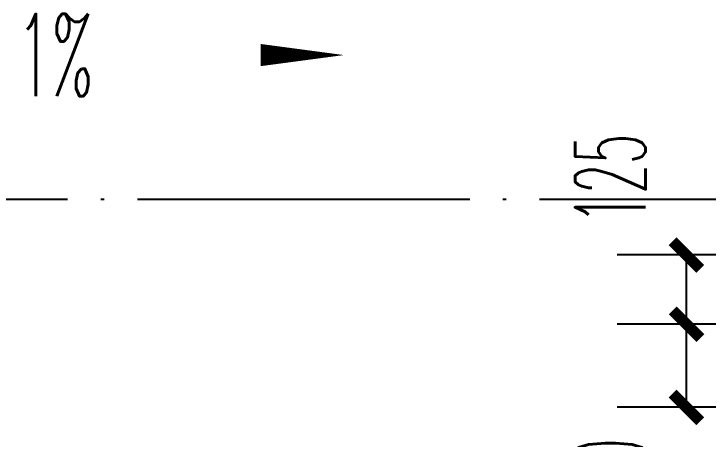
# Model space of a CAD drawing. Extents: x 27938 to 1507990, y 110129 to 923079.
# Drawn here: x 1208373 to 1209626, y 580992 to 581759 of the extents above; entities that cross this region are included whole.
import ezdxf

# ---------------------------------------------------------------- set-up
doc = ezdxf.new("R2010")
doc.units = 0
doc.header["$LTSCALE"] = 1000
doc.header["$MEASUREMENT"] = 0
doc.linetypes.add('DOTE', pattern=[2.42, 2, -0.2, 0.02, -0.2])
for name, color, linetype in [('----建筑底图', 8, 'Continuous'), ('DIM_SYMB', 3, 'Continuous'), ('DOTE', 1, 'Continuous')]:
    doc.layers.add(name, color=color, linetype=linetype)
doc.layers.add('平面-排水沟', color=86, linetype='Continuous', lineweight=15)
doc.styles.add('_TCH_DIM', font='SIMPLEX.shx', dxfattribs={"width": 0.7, "bigfont": 'GBCBIG.shx'})
doc.styles.add('_TCH_DIM_T3', font='SIMPLEX.shx', dxfattribs={"width": 0.494118, "bigfont": 'GBCBIG.shx'})
doc.dimstyles.new('_TWT_ARCH&&50', dxfattribs={"dimtxt": 127.5, "dimasz": 50, "dimexe": 125, "dimexo": 150, "dimgap": 61.25, "dimtad": 1, "dimdec": 0, "dimzin": 0, "dimdsep": 46, "dimtxsty": '_TCH_DIM_T3', "dimblk": 'ARCHTICK', "dimcen": 0.09, "dimclrt": 7, "dimazin": 2, "dimtfac": 1, "dimtdec": 0, "dimtix": 1, "dimtmove": 2, "dimatfit": 3, "dimfxl": 1, "dimtolj": 1, "dimtzin": 0, "dimarcsym": 0})

# ---------------------------------------------------------------- blocks, each defined once
blk = doc.blocks.new('A$C149A4CC3')
at = {"layer": 'DOTE', "color": 169, "linetype": 'DOTE', "ltscale": 0.3}
blk.add_line((25039.9, -25110.1), (-25818.8, -25110.1), dxfattribs=at)
at = {"layer": '平面-排水沟', "color": 8}
blk.add_lwpolyline([(-17716.8, -24849.2, 0, 0, 0), (-17295.4, -24849.2, 0, 40, 0), (-17445.4, -24849.2, 0, 0, 0)], format="xyseb", dxfattribs=at)
at = {"layer": '平面-排水沟', "color": 7, "style": '_TCH_DIM', "width": 0.494118}
blk.add_text('1%', height=148.75, dxfattribs=at).set_placement((-17885.8, -24923.6))
blk = doc.blocks.new('_ArchTick')
at = {"color": 0, "linetype": 'ByBlock', "const_width": 0.4}
blk.add_lwpolyline([(-0.5, -0.5), (0.5, 0.5)], dxfattribs=at)
blk = doc.blocks.new('*D349')
at = {"layer": 'Defpoints', "color": 0}
for p in [(1209586.9, 581199), (1210023.6, 581199), (1210023.6, 581049)]:
    blk.add_point(p, dxfattribs=at)
at = {"layer": 'DIM_SYMB', "color": 0, "lineweight": -2}
for p, q in [((1209873.6, 581199), (1209461.9, 581199)), ((1209586.9, 581049), (1209586.9, 581199)), ((1209873.6, 581049), (1209461.9, 581049))]:
    blk.add_line(p, q, dxfattribs=at)
at = {"layer": 'DIM_SYMB', "color": 0, "lineweight": -2, "xscale": 50, "yscale": 50, "zscale": 50}
for p, rotation in [((1209586.9, 581199), 90), ((1209586.9, 581049), 270)]:
    blk.add_blockref('_ArchTick', p, dxfattribs=dict(at, rotation=rotation))
at = {"layer": 'DIM_SYMB', "color": 7, "insert": (1209449.4, 580911.5), "char_height": 127.5, "attachment_point": 5, "rotation": 90, "style": '_TCH_DIM_T3'}
blk.add_mtext('\\A1;150', dxfattribs=at)
blk = doc.blocks.new('*D350')
at = {"layer": 'Defpoints', "color": 0}
for p in [(1209586.9, 581324), (1210023.6, 581324), (1210023.6, 581199)]:
    blk.add_point(p, dxfattribs=at)
at = {"layer": 'DIM_SYMB', "color": 0, "lineweight": -2}
for p, q in [((1209873.6, 581324), (1209461.9, 581324)), ((1209586.9, 581199), (1209586.9, 581324)), ((1209873.6, 581199), (1209461.9, 581199))]:
    blk.add_line(p, q, dxfattribs=at)
at = {"layer": 'DIM_SYMB', "color": 0, "lineweight": -2, "xscale": 50, "yscale": 50, "zscale": 50}
for p, rotation in [((1209586.9, 581324), 90), ((1209586.9, 581199), 270)]:
    blk.add_blockref('_ArchTick', p, dxfattribs=dict(at, rotation=rotation))
at = {"layer": 'DIM_SYMB', "color": 7, "insert": (1209449.4, 581461.5), "char_height": 127.5, "attachment_point": 5, "rotation": 90, "style": '_TCH_DIM_T3'}
blk.add_mtext('\\A1;125', dxfattribs=at)

msp = doc.modelspace()

# ---------------------------------------------------------------- block references
at = {"layer": '----建筑底图'}
msp.add_blockref('A$C149A4CC3', (1226263.6, 606534.1), dxfattribs=at)

# ---------------------------------------------------------------- next in the draw order: dimensions: what is measured, and where the dimension line sits
at = {"layer": 'DIM_SYMB'}
for base, p1, p2, picture, middle in [((1209586.9, 581324), (1210023.6, 581199), (1210023.6, 581324), '*D350', (1209449.4, 581461.5)), ((1209586.9, 581199), (1210023.6, 581049), (1210023.6, 581199), '*D349', (1209449.4, 580911.5))]:
    dim = msp.add_linear_dim(base=base, p1=p1, p2=p2, angle=90, dimstyle='_TWT_ARCH&&50', dxfattribs=at)
    dim.commit()
    dim.dimension.update_dxf_attribs({"geometry": picture, "text_midpoint": middle, "dimtype": 129})

doc.saveas('drawing.dxf')
